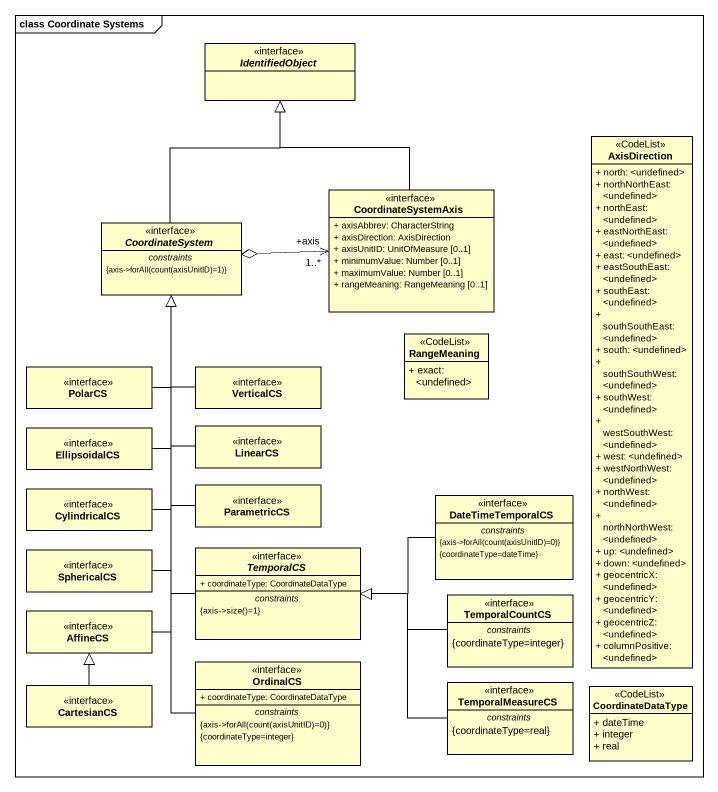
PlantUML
@startuml
mainframe class Coordinate Systems
hide circle
hide empty members
skinparam classAttributeIconSize 0
abstract class IdentifiedObject <<interface>>
class AxisDirection <<CodeList>> {
  + north: <undefined>
  + northNorthEast: <undefined>
  + northEast: <undefined>
  + eastNorthEast: <undefined>
  + east: <undefined>
  + eastSouthEast: <undefined>
  + southEast: <undefined>
  + southSouthEast: <undefined>
  + south: <undefined>
  + southSouthWest: <undefined>
  + southWest: <undefined>
  + westSouthWest: <undefined>
  + west: <undefined>
  + westNorthWest: <undefined>
  + northWest: <undefined>
  + northNorthWest: <undefined>
  + up: <undefined>
  + down: <undefined>
  + geocentricX: <undefined>
  + geocentricY: <undefined>
  + geocentricZ: <undefined>
  + columnPositive: <undefined>
}
class CoordinateSystemAxis <<interface>> {
  + axisAbbrev: CharacterString
  + axisDirection: AxisDirection
  + axisUnitID: UnitOfMeasure [0..1]
  + minimumValue: Number [0..1]
  + maximumValue: Number [0..1]
  + rangeMeaning: RangeMeaning [0..1]
}
abstract class CoordinateSystem <<interface>> {
  -- constraints --
  {field} {axis->forAll(count(axisUnitID)=1)}
}
class RangeMeaning <<CodeList>> {
  + exact: <undefined>
}
class PolarCS <<interface>>
class VerticalCS <<interface>>
class EllipsoidalCS <<interface>>
class LinearCS <<interface>>
class CylindricalCS <<interface>>
class ParametricCS <<interface>>
class DateTimeTemporalCS <<interface>> {
  -- constraints --
  {field} {axis->forAll(count(axisUnitID)=0)}
  {coordinateType=dateTime}
}
class SphericalCS <<interface>>
abstract class TemporalCS <<interface>> {
  + coordinateType: CoordinateDataType
  -- constraints --
  {field} {axis->size()=1}
}
class TemporalCountCS <<interface>> {
  -- constraints --
  {coordinateType=integer}
}
class AffineCS <<interface>>
class OrdinalCS <<interface>> {
  + coordinateType: CoordinateDataType
  -- constraints --
  {field} {axis->forAll(count(axisUnitID)=0)}
  {coordinateType=integer}
}
class TemporalMeasureCS <<interface>> {
  -- constraints --
  {coordinateType=real}
}
class CartesianCS <<interface>>
class CoordinateDataType <<CodeList>> {
  + dateTime
  + integer
  + real
}
CoordinateSystemAxis -up-|> IdentifiedObject
CoordinateSystemAxis "+axis\n1..*" <-left-o CoordinateSystem
CoordinateSystem -up-|> IdentifiedObject
PolarCS -up-|> CoordinateSystem
VerticalCS -up-|> CoordinateSystem
EllipsoidalCS -up-|> CoordinateSystem
LinearCS -up-|> CoordinateSystem
CylindricalCS -up-|> CoordinateSystem
ParametricCS -up-|> CoordinateSystem
DateTimeTemporalCS -left-|> TemporalCS
SphericalCS -up-|> CoordinateSystem
TemporalCS -up-|> CoordinateSystem
TemporalCountCS -left-|> TemporalCS
AffineCS -up-|> CoordinateSystem
OrdinalCS -up-|> CoordinateSystem
TemporalMeasureCS -left-|> TemporalCS
CartesianCS -up-|> AffineCS
@enduml
